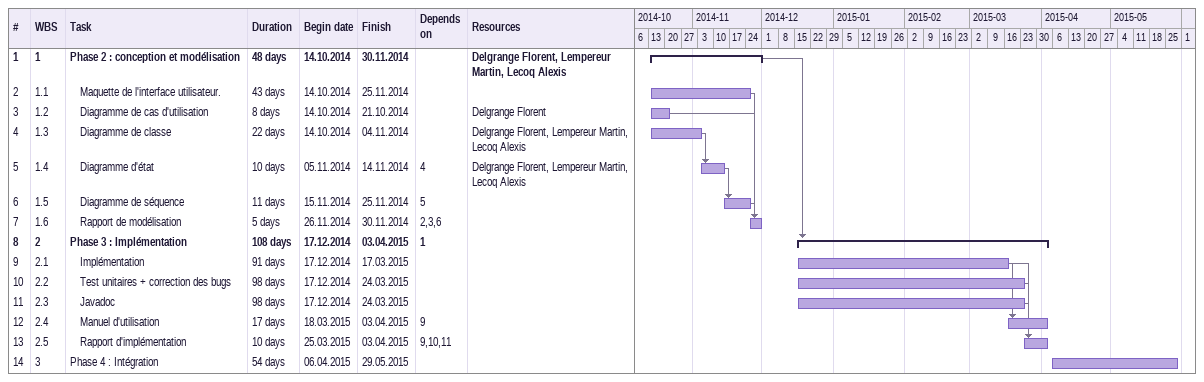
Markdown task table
| ID | WBS | Task | Duration | Start | Finish | Predecessors | Resources |
|---|---|---|---|---|---|---|---|
| 1 | 1 | **Phase 2 : conception et modélisation** | 48d | 2014-10-14 | 2014-11-30 |  | Delgrange Florent, Lempereur Martin, Lecoq Alexis |
| 2 | 1.1 | Maquette de l'interface utilisateur. | 43d | 2014-10-14 | 2014-11-25 |  |  |
| 3 | 1.2 | Diagramme de cas d'utilisation | 8d | 2014-10-14 | 2014-10-21 |  | Delgrange Florent |
| 4 | 1.3 | Diagramme de classe | 22d | 2014-10-14 | 2014-11-04 |  | Delgrange Florent, Lempereur Martin, Lecoq Alexis |
| 5 | 1.4 | Diagramme d'état | 10d | 2014-11-05 | 2014-11-14 | 4 | Delgrange Florent, Lempereur Martin, Lecoq Alexis |
| 6 | 1.5 | Diagramme de séquence | 11d | 2014-11-15 | 2014-11-25 | 5 |  |
| 7 | 1.6 | Rapport de modélisation | 5d | 2014-11-26 | 2014-11-30 | 2, 3, 6 |  |
| 8 | 2 | **Phase 3 : Implémentation** | 108d | 2014-12-17 | 2015-04-03 | 1 |  |
| 9 | 2.1 | Implémentation | 91d | 2014-12-17 | 2015-03-17 |  |  |
| 10 | 2.2 | Test unitaires + correction des bugs | 98d | 2014-12-17 | 2015-03-24 |  |  |
| 11 | 2.3 | Javadoc | 98d | 2014-12-17 | 2015-03-24 |  |  |
| 12 | 2.4 | Manuel d'utilisation | 17d | 2015-03-18 | 2015-04-03 | 9 |  |
| 13 | 2.5 | Rapport d'implémentation | 10d | 2015-03-25 | 2015-04-03 | 9, 10, 11 |  |
| 14 | 3 | Phase 4 : Intégration | 54d | 2015-04-06 | 2015-05-29 |  |  |
